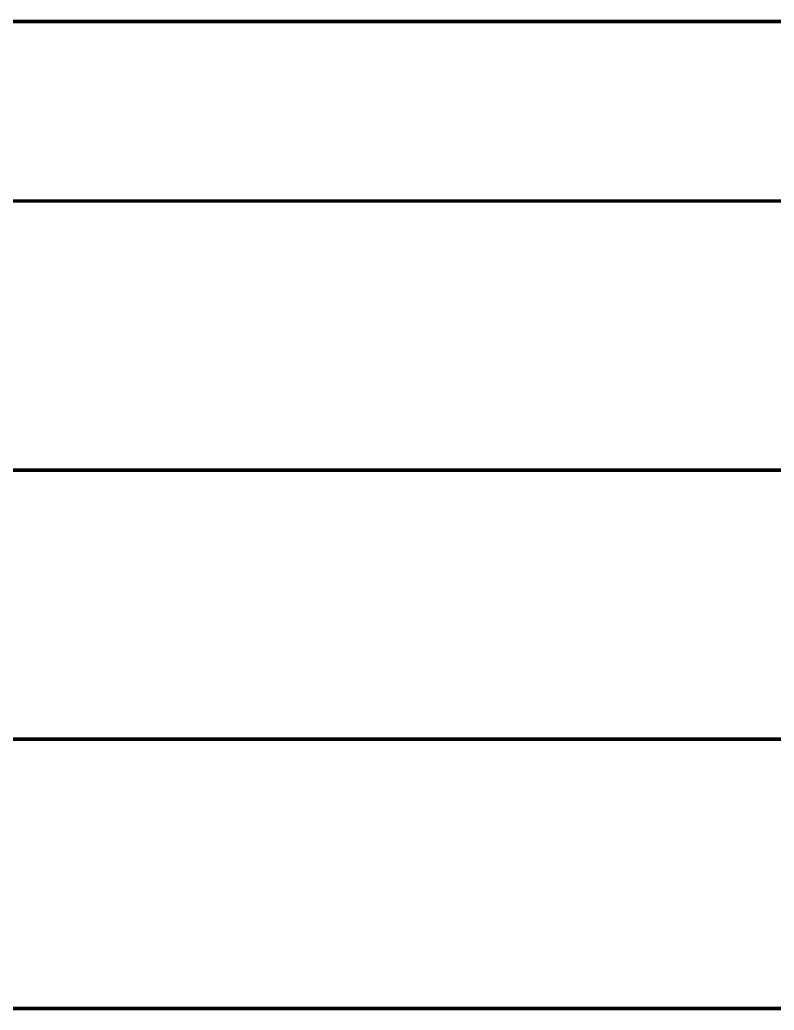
# Model space of a CAD drawing. Extents: x -185 to 0, y 0 to 55.
# Drawn here: x -92.5 to -50.5, y -0.1 to 55.1 of the extents above; entities that cross this region are included whole.
import ezdxf

# ---------------------------------------------------------------- set-up
doc = ezdxf.new("R2010")
doc.units = 0
doc.layers.add('SHTAMP', color=7, linetype='CONTINUOUS')

msp = doc.modelspace()

# ---------------------------------------------------------------- linework, layer by layer
at = {"layer": 'SHTAMP', "const_width": 0.2}
for points in [[(-185, 55), (0, 55)], [(-120, 45.003), (0, 45.003)], [(-120.176, 29.996), (0, 29.996)], [(-120, 15), (0, 15)], [(-185, 0), (0, 0)]]:
    msp.add_lwpolyline(points, dxfattribs=at)

doc.saveas('drawing.dxf')
